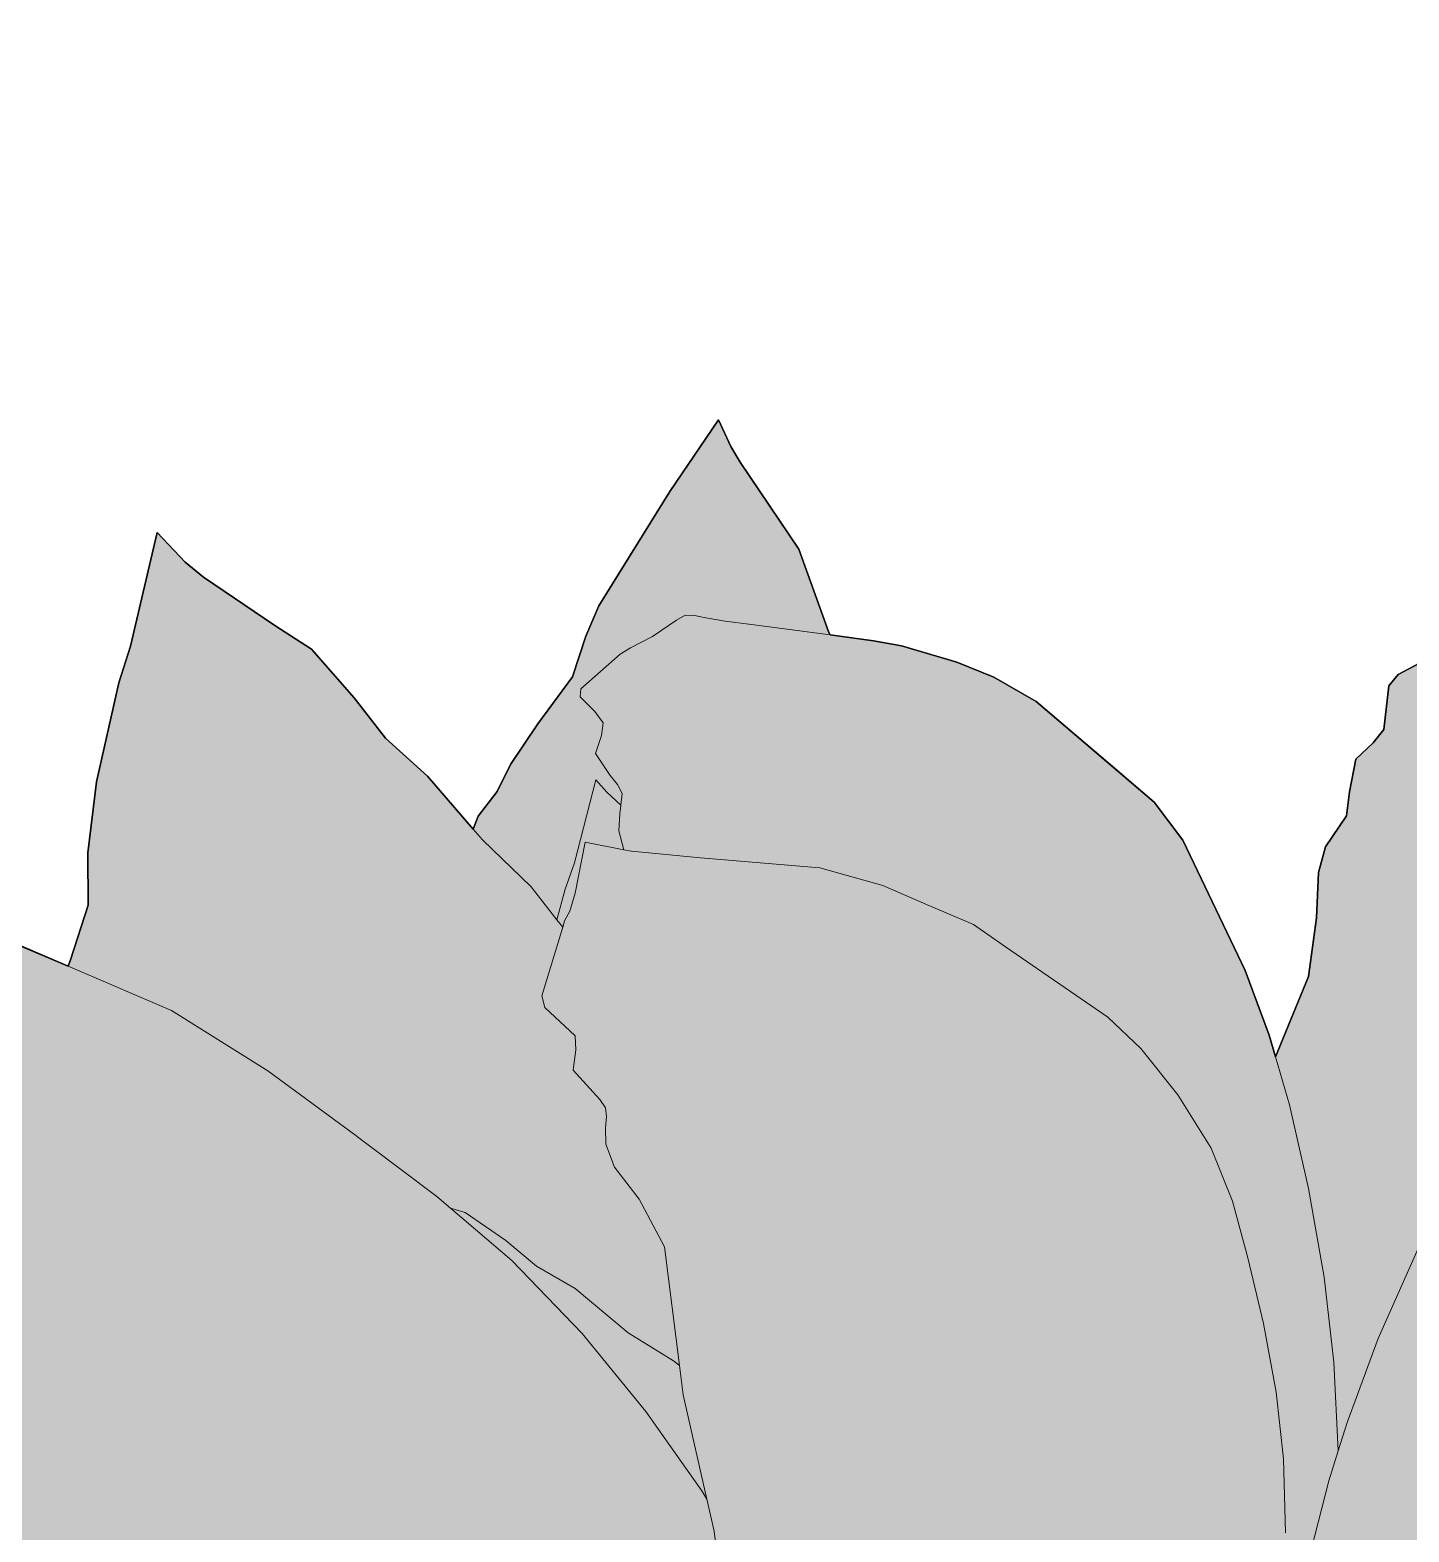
# Model space of a CAD drawing. Header units: millimetres. Extents: x 488786 to 747986, y 25193 to 95000.
# Drawn here: x 580225.8 to 580450.5, y 80921.4 to 81166.3 of the extents above; entities that cross this region are included whole.
import ezdxf

# ---------------------------------------------------------------- set-up
doc = ezdxf.new("R2010")
doc.units = ezdxf.units.MM
doc.layers.add('25. 255', color=255, linetype='Continuous')
doc.layers.add('6. FUR1', color=181, linetype='Continuous')
doc.layers.add('7. FUR2', color=241, linetype='Continuous', lineweight=5)

# ---------------------------------------------------------------- blocks, each defined once
blk = doc.blocks.new('YUHIHA_Accessory_Plant_Radial_A_Plan', base_point=(62331.64, -72220.07))
at = {"layer": '25. 255'}
h = blk.add_hatch(color=256, dxfattribs=at)
h.dxf.hatch_style = 1
h.paths.add_polyline_path([(61891.85, -72137.55), (61887.88, -72134.24), (61889.15, -72132.94), (61897.4, -72130.3), (61902.91, -72126.81), (61921, -72113.15), (61924.22, -72109.21), (61927.7, -72106.19), (61934.28, -72103.07), (61941.83, -72100.38), (61959.35, -72094.82), (61966.26, -72092.41), (61986.31, -72088.41), (61993.65, -72086.63), (62013.31, -72083), (62027.58, -72080.87), (62043.03, -72078.33), (62059.88, -72076.48), (62059.97, -72076.48), (62080.34, -72071.75), (62094.01, -72069.46), (62100.54, -72068.78), (62098.86, -72060.68), (62098.29, -72052.25), (62092.94, -72047.19), (62083.69, -72036.66), (62079.18, -72030.61), (62076.08, -72024.9), (62073.7, -72022.48), (62068.51, -72019.08), (62048.53, -72006.36), (62046.59, -72003.81), (62045.72, -72001.39), (62040.12, -71992.94), (62035.28, -71982.01), (62031.88, -71976.51), (62029.66, -71973.08), (62024.87, -71966.31), (62006.35, -71941.72), (62002.49, -71936.11), (62001.08, -71932.02), (61997.02, -71915.83), (61994.08, -71908.61), (61992.19, -71904.15), (61993.06, -71903.83), (61995.66, -71905.29), (61999.01, -71906.17), (62003.91, -71906.54), (62021.48, -71906.27), (62024.48, -71906.16), (62029.84, -71905.71), (62037.1, -71905.82), (62045.83, -71907.4), (62054.53, -71909.7), (62068.23, -71914.1), (62074.92, -71915.6), (62082.53, -71917.7), (62101.17, -71925.65), (62108.87, -71928.42), (62130.28, -71936.78), (62163.61, -71950.87), (62163.98, -71949.81), (62166.85, -71940.94), (62166.8, -71932.37), (62168.21, -71920.79), (62171.84, -71904.66), (62173.79, -71898.68), (62178.13, -71880.16), (62182.66, -71885), (62185.69, -71887.44), (62197.29, -71895.31), (62203.26, -71899.19), (62210.2, -71907.11), (62215.34, -71913.69), (62222.16, -71919.89), (62229.64, -71928.54), (62230.46, -71926.43), (62233.52, -71922.36), (62235.71, -71917.96), (62240.15, -71911.36), (62245.8, -71903.69), (62247.97, -71897.05), (62250.12, -71892.1), (62261.68, -71873.48), (62269.64, -71861.78), (62271.61, -71866.15), (62273.14, -71868.71), (62282.72, -71882.87), (62287.59, -71896.47), (62287.81, -71896.87), (62294.9, -71897.81), (62299.43, -71898.62), (62308.49, -71901.3), (62314.5, -71903.76), (62321.39, -71907.69), (62340.62, -71924.12), (62345.32, -71930.32), (62355.47, -71951.54), (62359.4, -71962.12), (62360.42, -71965.64), (62365.77, -71952.52), (62367.1, -71942.99), (62367.42, -71935.61), (62368.56, -71931.42), (62372.01, -71926.36), (62372.46, -71922.42), (62373.51, -71917.11), (62376.32, -71914.43), (62378.08, -71912.29), (62378.91, -71905.18), (62380.43, -71903.29), (62387.36, -71899.61), (62396.43, -71896.4), (62405.96, -71892.76), (62407.94, -71892.23), (62409, -71893.13), (62409.96, -71894.96), (62414.33, -71900.22), (62429.84, -71916.68), (62430.2, -71917.36), (62443.21, -71902.38), (62448.12, -71898.42), (62450.16, -71895.74), (62456.61, -71883.08), (62464.66, -71869.62), (62466.47, -71867.13), (62475.08, -71858.69), (62480.07, -71855.17), (62484.57, -71852.2), (62498.18, -71839.64), (62519.49, -71817.91), (62524.37, -71813.3), (62528.01, -71811.29), (62542.45, -71804.79), (62552.76, -71798.26), (62553.09, -71799.04), (62551.9, -71801.77), (62551.27, -71805.12), (62551.15, -71809.87), (62552.12, -71826.61), (62552.9, -71834.46), (62553.02, -71841.37), (62551.88, -71849.91), (62546.55, -71872.28), (62543.63, -71886.38), (62540.42, -71895.84), (62537.02, -71905.35), (62532.04, -71921.9), (62516.34, -71967.78), (62514.41, -71972.87), (62517.12, -71971.93), (62522.13, -71970.85), (62528.43, -71970.38), (62531.13, -71969.7), (62544.53, -71967.52), (62554.51, -71967.44), (62565.15, -71964.1), (62571.63, -71963.03), (62579.24, -71961.94), (62592.24, -71960.6), (62597.15, -71959.94), (62608.77, -71957.43), (62612.23, -71956.75), (62611.61, -71957.87), (62606.65, -71962.85), (62604.39, -71966.32), (62599.04, -71978.16), (62596.86, -71984.12), (62591.5, -71991.88), (62586.97, -71997.72), (62583.27, -72004.75), (62575.74, -72014.73), (62573.37, -72018.81), (62566.05, -72029.06), (62559.69, -72036.33), (62546.88, -72049.83), (62575.78, -72040.01), (62587.5, -72036.51), (62600.85, -72033.94), (62618.33, -72032.55), (62625.61, -72033.55), (62628.92, -72033.49), (62642.15, -72034.18), (62651.94, -72036.52), (62656.94, -72037.78), (62661.99, -72037.99), (62668.79, -72037.69), (62678.92, -72038.62), (62704.42, -72042.85), (62717.69, -72044.07), (62728.89, -72044.22), (62724.22, -72047.29), (62716.78, -72052.86), (62706.19, -72063.86), (62701.45, -72069.54), (62692.68, -72076.67), (62688.9, -72079.49), (62685.7, -72082.19), (62679.31, -72089.3), (62668.22, -72099.6), (62664.31, -72103.74), (62659.79, -72107.85), (62652.32, -72112.92), (62642.54, -72119.23), (62631.08, -72127.06), (62618.33, -72135.22), (62604.67, -72142.53), (62591.62, -72148.26), (62580.72, -72151.68), (62563.43, -72155.58), (62555.86, -72155.83), (62565.21, -72157.1), (62574.87, -72160.18), (62582.55, -72163.61), (62586.34, -72165.99), (62590.38, -72169.64), (62601.62, -72177.87), (62608.84, -72184.51), (62615.34, -72187.42), (62620.25, -72190.17), (62634.21, -72200.61), (62638.02, -72204.06), (62649.74, -72213.71), (62649.03, -72214.25), (62644.74, -72215.22), (62634.62, -72220.49), (62626.48, -72225.1), (62622.37, -72226.37), (62622, -72226.44), (62652.26, -72241.84), (62661.18, -72247.35), (62667.73, -72253.73), (62670.64, -72256.44), (62680.74, -72262.68), (62686.88, -72266.88), (62692.3, -72270.87), (62695.7, -72273.6), (62698.49, -72276.71), (62702.07, -72281.85), (62707.31, -72287.82), (62715.11, -72293.4), (62722.49, -72297.96), (62726.53, -72300.89), (62732.31, -72307.54), (62745.32, -72329.57), (62752.65, -72343.38), (62757.37, -72354.87), (62762.04, -72364.41), (62767.79, -72375.25), (62772.94, -72384.18), (62775.41, -72389.67), (62773.1, -72390.18), (62767.94, -72388.64), (62761.86, -72387.97), (62726.31, -72391.68), (62720.53, -72393.02), (62712.44, -72393.88), (62691.73, -72391.1), (62675.66, -72387.1), (62658.27, -72384.52), (62644.65, -72381.02), (62631.01, -72377.19), (62621.26, -72374.63), (62579.93, -72360.59), (62560.74, -72355.28), (62540.51, -72348.87), (62520.16, -72339.71), (62508.07, -72333.66), (62505.68, -72333.44), (62510.42, -72343.05), (62515.6, -72352.17), (62520.15, -72361.46), (62523.04, -72371.57), (62524.16, -72378.43), (62529.28, -72379.02), (62540.14, -72381.23), (62545.13, -72383.15), (62551.18, -72386.6), (62568.67, -72398.9), (62578.42, -72407.06), (62581.68, -72410.42), (62590.2, -72418.14), (62595.59, -72423.66), (62605.52, -72439.71), (62611.05, -72447.98), (62616.1, -72456.72), (62619.67, -72466.57), (62622.24, -72479.7), (62622.02, -72482.06), (62622, -72485.47), (62623.13, -72495), (62622.98, -72510.96), (62626.1, -72522.32), (62626.39, -72524.59), (62628.39, -72544.38), (62628.64, -72550.4), (62629.61, -72561.1), (62630.92, -72569.9), (62629.92, -72569.35), (62625.49, -72564.51), (62617.66, -72559.39), (62610.15, -72555.34), (62604.07, -72552.45), (62596.74, -72546.84), (62591.5, -72542.52), (62585.06, -72538.97), (62576.84, -72532.86), (62573.19, -72530.7), (62563.38, -72522.83), (62549.15, -72508.99), (62541.47, -72500.82), (62534.1, -72491.68), (62527.49, -72482.51), (62522.12, -72474.23), (62517.9, -72466.96), (62517.49, -72466.15), (62516.06, -72465.03), (62503.69, -72458.29), (62496.54, -72454.66), (62489.74, -72448.7), (62484.82, -72443.9), (62478.5, -72439.57), (62470.62, -72432.74), (62463.24, -72427.35), (62458.11, -72422.34), (62437.4, -72400.97), (62429.97, -72392.47), (62426.81, -72388.49), (62424.93, -72386.71), (62426.12, -72388.8), (62430.59, -72397.54), (62434, -72406.86), (62436.08, -72414.68), (62436.55, -72418.94), (62436.23, -72424.03), (62436.87, -72429.01), (62436.82, -72439), (62435.85, -72446.68), (62436.32, -72450.65), (62437.67, -72459.42), (62437.18, -72476.93), (62436.54, -72482.06), (62436.41, -72496.28), (62435.52, -72496.07), (62432.08, -72493.3), (62420.91, -72486.65), (62414.84, -72482.9), (62403.44, -72472.77), (62390.51, -72464.13), (62384.29, -72484.72), (62377.29, -72501.7), (62372.39, -72509.93), (62369.1, -72513.33), (62364.96, -72518.55), (62359.55, -72527.98), (62349.67, -72541.7), (62346.73, -72544.77), (62341.7, -72549.53), (62336.43, -72555.58), (62332.78, -72562.53), (62326.98, -72575.24), (62319.66, -72585.56), (62310.66, -72596.95), (62301.82, -72607.64), (62294.03, -72615.43), (62281.29, -72630.8), (62275.9, -72638), (62272.33, -72641.88), (62271.05, -72640.22), (62270.42, -72635.58), (62268.76, -72630.5), (62265.79, -72624.31), (62261.21, -72616.32), (62253.32, -72603.31), (62250.24, -72599.14), (62246.75, -72592.94), (62243.87, -72584.39), (62241.65, -72575.4), (62238.4, -72561.26), (62232.1, -72546.9), (62225.49, -72523.84), (62222.08, -72515.38), (62218.89, -72506.18), (62214.19, -72475.61), (62212.85, -72457.54), (62212.34, -72438.3), (62213.94, -72380.01), (62214.9, -72367.71), (62214.47, -72366.47), (62207.02, -72368.28), (62200.18, -72369.04), (62196.89, -72369.15), (62189.78, -72370.88), (62182.15, -72373.8), (62172.3, -72375.67), (62163.53, -72376.95), (62157.71, -72377.56), (62147.56, -72379.11), (62150.55, -72371.91), (62152.76, -72362.69), (62146.85, -72362.26), (62137.32, -72360.94), (62128.48, -72362.54), (62107.82, -72362.07), (62102.8, -72361.41), (62088.73, -72360.24), (62088.93, -72359.41), (62091.6, -72356.26), (62095.04, -72349.89), (62086.73, -72349.13), (62083.94, -72348.63), (62075.42, -72350.63), (62070.96, -72351.54), (62067.98, -72351.67), (62065.07, -72351.51), (62055.35, -72351.46), (62048.7, -72351.05), (62039.34, -72350.36), (62033.24, -72349.51), (62026.77, -72347.91), (62015.3, -72344.58), (62004.34, -72341.12), (61999.4, -72339.18), (61995.68, -72337.39), (61988.39, -72334.4), (61980, -72331.24), (61973.04, -72328.96), (61968.96, -72327.25), (61969.26, -72325.78), (61971.59, -72323.95), (61973.65, -72321.12), (61975.87, -72316.45), (61982.34, -72299.14), (61982.73, -72294.11), (61983.74, -72289.94), (61986.93, -72284.87), (61991.01, -72279.96), (62000.93, -72269.05), (62004.85, -72264.61), (62017.71, -72254.64), (62022.31, -72250.57), (62035.3, -72240.26), (62045.07, -72233.06), (62055.63, -72224.78), (62066.7, -72217.31), (62048.93, -72214.46), (62032.78, -72211.3), (62024.54, -72208.77), (62018.11, -72205.4), (62015.25, -72204.24), (62005.56, -72201.78), (61999.51, -72200.41), (61994.1, -72199.11), (61990.66, -72198.05), (61987.4, -72196.86), (61976.29, -72192.99), (61968.8, -72190.12), (61958.3, -72185.94), (61951.67, -72182.6), (61945.02, -72178.25), (61933.52, -72169.87), (61922.67, -72161.58), (61918, -72157.48), (61914.56, -72154.27), (61899.04, -72142.48)])
at = {"layer": '6. FUR1'}
for p, q in [((62269.64, -71861.78), (62261.68, -71873.48)), ((62271.61, -71866.15), (62269.64, -71861.78)), ((62273.14, -71868.71), (62271.61, -71866.15)), ((62279.43, -71878.03), (62273.14, -71868.71)), ((62261.68, -71873.48), (62250.12, -71892.1)), ((62178.13, -71880.16), (62173.79, -71898.68)), ((62182.66, -71885), (62178.13, -71880.16)), ((62282.72, -71882.87), (62279.43, -71878.03)), ((62287.59, -71896.47), (62282.72, -71882.87)), ((62185.69, -71887.44), (62182.66, -71885)), ((62197.29, -71895.31), (62185.69, -71887.44)), ((62250.12, -71892.1), (62247.97, -71897.05)), ((62203.26, -71899.19), (62197.29, -71895.31)), ((62247.97, -71897.05), (62245.8, -71903.69)), ((62287.81, -71896.87), (62287.59, -71896.47)), ((62294.9, -71897.81), (62287.81, -71896.87)), ((62173.79, -71898.68), (62171.84, -71904.66)), ((62210.2, -71907.11), (62203.26, -71899.19)), ((62299.43, -71898.62), (62294.9, -71897.81)), ((62308.49, -71901.3), (62299.43, -71898.62)), ((62387.36, -71899.61), (62380.43, -71903.29)), ((62314.5, -71903.76), (62308.49, -71901.3)), ((62171.84, -71904.66), (62168.21, -71920.79)), ((62245.8, -71903.69), (62240.15, -71911.36)), ((62321.39, -71907.69), (62314.5, -71903.76)), ((62380.43, -71903.29), (62378.91, -71905.18)), ((62215.34, -71913.69), (62210.2, -71907.11)), ((62378.91, -71905.18), (62378.08, -71912.29)), ((62333.48, -71917.98), (62321.39, -71907.69)), ((62240.15, -71911.36), (62235.71, -71917.96)), ((62378.08, -71912.29), (62376.32, -71914.43)), ((62222.16, -71919.89), (62215.34, -71913.69)), ((62376.32, -71914.43), (62373.51, -71917.11)), ((62373.51, -71917.11), (62372.46, -71922.42)), ((62235.71, -71917.96), (62233.52, -71922.36)), ((62340.62, -71924.12), (62333.48, -71917.98)), ((62168.21, -71920.79), (62166.8, -71932.37)), ((62229.64, -71928.54), (62222.16, -71919.89)), ((62233.52, -71922.36), (62230.46, -71926.43)), ((62345.32, -71930.32), (62340.62, -71924.12)), ((62372.46, -71922.42), (62372.01, -71926.36)), ((62230.46, -71926.43), (62229.64, -71928.54)), ((62372.01, -71926.36), (62368.56, -71931.42)), ((62355.47, -71951.54), (62345.32, -71930.32)), ((62368.56, -71931.42), (62367.42, -71935.61)), ((62166.8, -71932.37), (62166.85, -71940.94)), ((62367.42, -71935.61), (62367.1, -71942.99)), ((62166.85, -71940.94), (62163.98, -71949.81)), ((62163.61, -71950.87), (62145.74, -71943.23)), ((62367.1, -71942.99), (62365.77, -71952.52)), ((62163.98, -71949.81), (62163.61, -71950.87)), ((62359.4, -71962.12), (62355.47, -71951.54)), ((62365.77, -71952.52), (62360.42, -71965.64)), ((62360.42, -71965.64), (62359.4, -71962.12))]:
    blk.add_line(p, q, dxfattribs=at)
blk.add_lwpolyline([(62130.28, -71936.78), (62163.61, -71950.87), (62163.98, -71949.81), (62166.85, -71940.94), (62166.8, -71932.37), (62168.21, -71920.79), (62171.84, -71904.66), (62173.79, -71898.68), (62178.13, -71880.16), (62182.66, -71885), (62185.69, -71887.44), (62197.29, -71895.31), (62203.26, -71899.19), (62210.2, -71907.11), (62215.34, -71913.69), (62222.16, -71919.89), (62229.64, -71928.54), (62230.46, -71926.43), (62233.52, -71922.36), (62235.71, -71917.96), (62240.15, -71911.36), (62245.8, -71903.69), (62247.97, -71897.05), (62250.12, -71892.1), (62261.68, -71873.48), (62269.64, -71861.78), (62271.61, -71866.15), (62273.14, -71868.71), (62282.72, -71882.87), (62287.59, -71896.47), (62287.81, -71896.87), (62294.9, -71897.81), (62299.43, -71898.62), (62308.49, -71901.3), (62314.5, -71903.76), (62321.39, -71907.69), (62340.62, -71924.12), (62345.32, -71930.32), (62355.47, -71951.54), (62359.4, -71962.12), (62360.42, -71965.64), (62365.77, -71952.52), (62367.1, -71942.99), (62367.42, -71935.61), (62368.56, -71931.42), (62372.01, -71926.36), (62372.46, -71922.42), (62373.51, -71917.11), (62376.32, -71914.43), (62378.08, -71912.29), (62378.91, -71905.18), (62380.43, -71903.29), (62387.36, -71899.61)], dxfattribs=at)
at = {"layer": '7. FUR2'}
for p, q in [((62262.78, -71894.44), (62258.88, -71897.1)), ((62264.21, -71893.66), (62262.78, -71894.44)), ((62265.73, -71893.72), (62264.21, -71893.66)), ((62267.57, -71894.06), (62265.73, -71893.72)), ((62270.7, -71894.64), (62267.57, -71894.06)), ((62275.01, -71895.19), (62270.7, -71894.64)), ((62258.88, -71897.1), (62255.26, -71898.99)), ((62287.81, -71896.87), (62275.01, -71895.19)), ((62253.59, -71900.02), (62247.15, -71905.63)), ((62255.26, -71898.99), (62253.59, -71900.02)), ((62247.15, -71905.63), (62247.05, -71906.93)), ((62247.05, -71906.93), (62249.46, -71909.36)), ((62249.46, -71909.36), (62250.84, -71911.19)), ((62250.84, -71911.19), (62250.53, -71913.25)), ((62250.53, -71913.25), (62249.56, -71916.19)), ((62249.56, -71916.19), (62251.97, -71919.76)), ((62249.62, -71920.49), (62246.17, -71934.02)), ((62251.41, -71922.49), (62249.62, -71920.49)), ((62251.97, -71919.76), (62253.13, -71921.23)), ((62253.13, -71921.23), (62253.92, -71922.71)), ((62253.71, -71924.61), (62251.41, -71922.49)), ((62253.92, -71922.71), (62253.71, -71924.61)), ((62253.56, -71926.04), (62253.35, -71928.82)), ((62253.71, -71924.61), (62253.56, -71926.04)), ((62231.12, -71930.24), (62229.64, -71928.54)), ((62253.35, -71928.82), (62254.2, -71931.89)), ((62239.07, -71937.93), (62231.12, -71930.24)), ((62247.88, -71930.66), (62246.24, -71938.97)), ((62254.2, -71931.89), (62247.88, -71930.66)), ((62246.17, -71934.02), (62244.6, -71938.32)), ((62255.41, -71932.13), (62254.2, -71931.89)), ((62266.68, -71933.2), (62255.41, -71932.13)), ((62286.12, -71934.85), (62266.68, -71933.2)), ((62296.41, -71937.72), (62286.12, -71934.85)), ((62243.28, -71943.31), (62239.07, -71937.93)), ((62244.6, -71938.32), (62243.28, -71943.31)), ((62246.24, -71938.97), (62245.36, -71941.91)), ((62303.54, -71940.79), (62296.41, -71937.72)), ((62304.54, -71941.22), (62303.54, -71940.79)), ((62305.97, -71941.84), (62304.54, -71941.22)), ((62244.22, -71944.51), (62243.28, -71943.31)), ((62244.54, -71943.48), (62244.22, -71944.51)), ((62245.36, -71941.91), (62244.54, -71943.48)), ((62311.19, -71944.09), (62305.97, -71941.84)), ((62316.38, -71947.71), (62311.19, -71944.09)), ((62244.22, -71944.51), (62240.83, -71955.71)), ((62333.08, -71959.15), (62316.38, -71947.71)), ((62180.45, -71958.07), (62163.61, -71950.87)), ((62240.83, -71955.71), (62241.33, -71957.59)), ((62196.16, -71967.93), (62180.45, -71958.07)), ((62241.33, -71957.59), (62246.25, -71962.21)), ((62338.44, -71964.26), (62333.08, -71959.15)), ((62246.25, -71962.21), (62246.36, -71964.52)), ((62246.36, -71964.52), (62245.94, -71967.8)), ((62344.5, -71971.81), (62338.44, -71964.26)), ((62362.7, -71973.46), (62360.42, -71965.64)), ((62210.48, -71978.45), (62196.16, -71967.93)), ((62245.94, -71967.8), (62250.28, -71972.62)), ((62250.28, -71972.62), (62251.22, -71973.97)), ((62349.92, -71980.53), (62344.5, -71971.81)), ((62365.79, -71987.08), (62362.7, -71973.46)), ((62251.35, -71975.38), (62251.19, -71977.23)), ((62251.22, -71973.97), (62251.35, -71975.38)), ((62251.19, -71977.23), (62251.23, -71979.89)), ((62211.7, -71979.37), (62210.48, -71978.45)), ((62212.49, -71979.96), (62211.7, -71979.37)), ((62223.68, -71988.4), (62212.49, -71979.96)), ((62251.23, -71979.89), (62252.66, -71983.65)), ((62353.39, -71989.14), (62349.92, -71980.53)), ((62252.66, -71983.65), (62256.67, -71988.83)), ((62368.32, -72001.55), (62365.79, -71987.08)), ((62225.94, -71990.33), (62223.68, -71988.4)), ((62228.31, -71990.99), (62225.94, -71990.33)), ((62235.93, -71998.82), (62225.94, -71990.33)), ((62256.67, -71988.83), (62260.79, -71996.6)), ((62355.89, -71998.41), (62353.39, -71989.14)), ((62234.94, -71995.59), (62228.31, -71990.99)), ((62239.94, -71999.78), (62234.94, -71995.59)), ((62260.79, -71996.6), (62263.24, -72015.98)), ((62384.08, -71995.91), (62377.14, -72011.54)), ((62247.38, -72010.73), (62235.93, -71998.82)), ((62246.26, -72003.39), (62239.94, -71999.78)), ((62358.43, -72009.1), (62355.89, -71998.41)), ((62369.91, -72015.43), (62368.32, -72001.55)), ((62254.87, -72010.61), (62246.26, -72003.39)), ((62360.52, -72020.32), (62358.43, -72009.1)), ((62257.79, -72023.47), (62247.38, -72010.73)), ((62262.3, -72015.21), (62254.87, -72010.61)), ((62377.14, -72011.54), (62372.09, -72025.25)), ((62263.24, -72015.98), (62262.3, -72015.21)), ((62263.24, -72015.98), (62263.84, -72020.73)), ((62370.65, -72029.86), (62369.91, -72015.43)), ((62263.84, -72020.73), (62267.73, -72037.72)), ((62361.69, -72031.16), (62360.52, -72020.32)), ((62266.89, -72036.41), (62257.79, -72023.47)), ((62372.09, -72025.25), (62370.65, -72029.86)), ((62362.05, -72043.22), (62361.69, -72031.16)), ((62370.65, -72029.86), (62369.13, -72034.76)), ((62267.73, -72037.72), (62266.89, -72036.41)), ((62369.13, -72034.76), (62365.1, -72050.37)), ((62267.73, -72037.72), (62268.93, -72042.95)), ((62268.93, -72042.95), (62270.59, -72057.33))]:
    blk.add_line(p, q, dxfattribs=at)

msp = doc.modelspace()

# ---------------------------------------------------------------- block references
msp.add_blockref('YUHIHA_Accessory_Plant_Radial_A_Plan', (580400, 80744.45))

doc.saveas('drawing.dxf')
